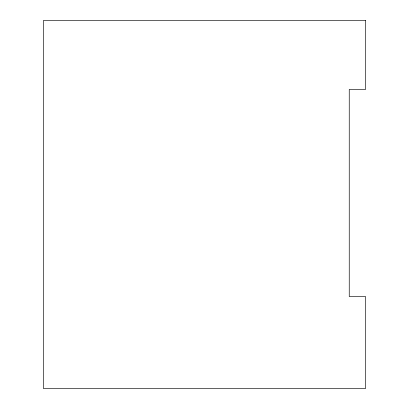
<?xml version="1.0" encoding="UTF-8"?>
<svg xmlns="http://www.w3.org/2000/svg" width="409" height="409" viewBox="0 0 409 409"><rect width="100%" height="100%" fill="white"/><g stroke="black" fill="none" stroke-linecap="round" stroke-linejoin="round"><path stroke-width="0.61" d="M365.544 20.45L43.456 20.45L43.456 388.55L365.544 388.55L365.544 296.525L349.245 296.525L349.245 89.469L365.544 89.469L365.544 20.45"/></g></svg>
